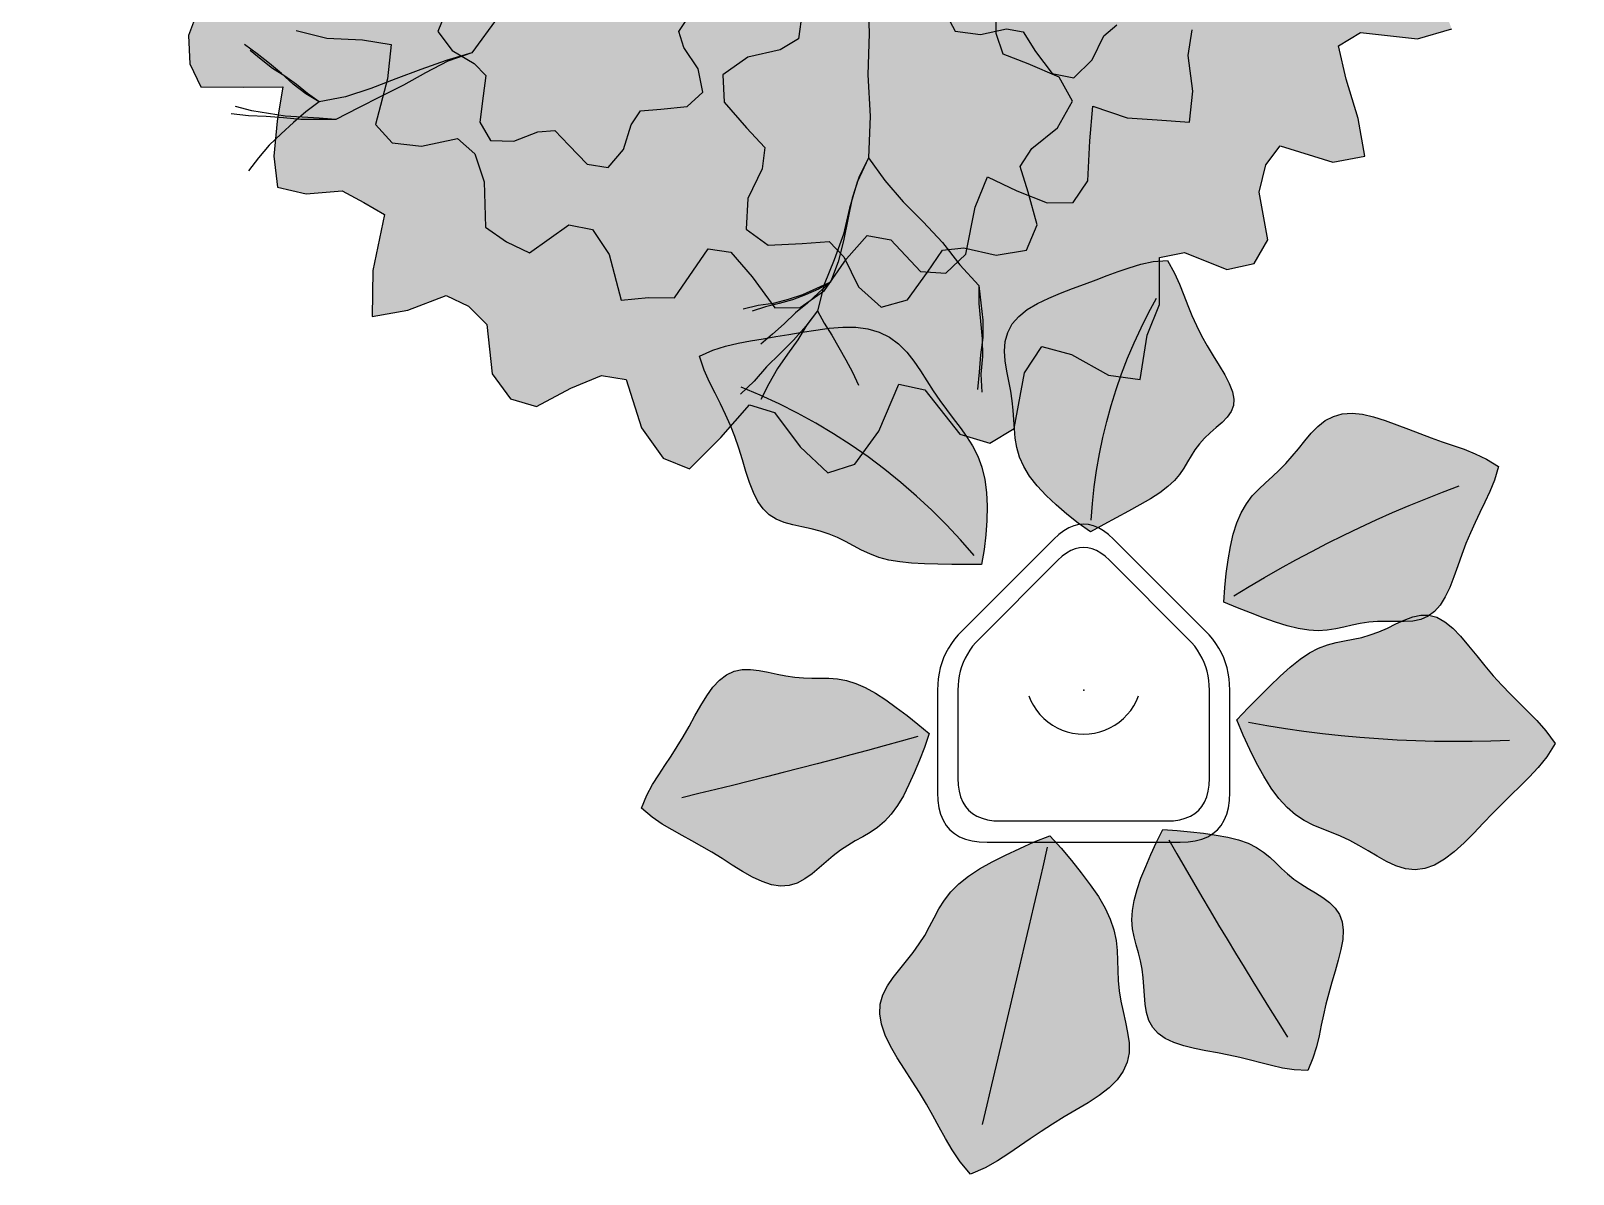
# Model space of a CAD drawing. Header units: millimetres. Extents: x 0 to 12300, y -456 to 6493.
# Drawn here: x 6506 to 7298, y 2107 to 2694 of the extents above; entities that cross this region are included whole.
import ezdxf

# ---------------------------------------------------------------- set-up
doc = ezdxf.new("R2010")
doc.units = ezdxf.units.MM
for name, color, linetype, true_color in [('EH-PLANT-FILL', 9, 'Continuous', 0xa6e6bd), ('EH-PLANT-LEAVES', 103, 'Continuous', 0x4dcc7a), ('EH-PLANT-POT', 118, 'Continuous', 0x003b2b), ('EH-PLANT-STEMS', 37, 'Continuous', 0x8c5e36), ('PT Top Right', 96, 'Continuous', 0x007f00)]:
    doc.layers.add(name, color=color, linetype=linetype, true_color=true_color)
doc.layers.add('Furniture Stretch', color=7, linetype='Continuous')

# ---------------------------------------------------------------- blocks, each defined once
blk = doc.blocks.new('EH_PLANT_BROADLEAF')
at = {"layer": 'EH-PLANT-FILL'}
for points in [[(3.559, 81.43), (-2.852, 85.895), (-8.628, 90.481), (-14.147, 95.199), (-19.286, 100.028), (-23.863, 104.935), (-27.715, 109.88), (-30.737, 114.822), (-32.915, 119.729), (-34.326, 124.584), (-35.134, 129.388), (-35.556, 134.16), (-35.826, 138.934), (-36.152, 143.752), (-36.675, 148.65), (-37.448, 153.65), (-38.413, 158.75), (-39.418, 163.918), (-40.236, 169.093), (-40.602, 174.192), (-40.256, 179.117), (-38.989, 183.773), (-36.674, 188.079), (-33.287, 191.987), (-28.912, 195.48), (-23.72, 198.584), (-17.945, 201.356), (-11.842, 203.875), (-5.647, 206.227), (0.463, 208.485), (6.388, 210.697), (12.124, 212.874), (17.75, 214.986), (23.41, 216.964), (29.297, 218.706), (35.644, 220.077), (43.057, 220.72), (46.606, 214.229), (49.179, 208.418), (51.384, 202.932), (53.453, 197.636), (55.578, 192.429), (57.907, 187.244), (60.518, 182.052), (63.406, 176.865), (66.474, 171.731), (69.543, 166.726), (72.38, 161.936), (74.729, 157.442), (76.357, 153.302), (77.093, 149.542), (76.854, 146.149), (75.663, 143.074), (73.649, 140.237), (71.021, 137.545), (68.039, 134.902), (64.968, 132.225), (62.036, 129.454), (59.397, 126.559), (57.105, 123.54), (55.111, 120.419), (53.272, 117.234), (51.382, 114.027), (49.206, 110.835), (46.527, 107.677), (43.183, 104.556), (39.095, 101.456), (34.28, 98.346), (28.84, 95.186), (22.94, 91.938), (16.761, 88.571), (10.427, 85.064)], [(-52.359, 64.514), (-60.185, 64.508), (-67.566, 64.673), (-74.767, 64.799), (-81.712, 64.964), (-88.285, 65.292), (-94.389, 65.901), (-99.973, 66.877), (-105.042, 68.253), (-109.664, 69.999), (-113.955, 72.027), (-118.06, 74.202), (-122.129, 76.373), (-126.288, 78.395), (-130.616, 80.161), (-135.136, 81.628), (-139.808, 82.825), (-144.538, 83.86), (-149.195, 84.899), (-153.635, 86.15), (-157.727, 87.825), (-161.375, 90.108), (-164.534, 93.129), (-167.215, 96.937), (-169.489, 101.497), (-171.464, 106.697), (-173.276, 112.364), (-175.062, 118.3), (-176.94, 124.312), (-178.994, 130.247), (-181.265, 136.014), (-183.751, 141.601), (-186.409, 147.073), (-189.175, 152.56), (-191.97, 158.24), (-194.706, 164.341), (-197.158, 171.457), (-190.294, 174.667), (-183.767, 176.736), (-177.356, 178.257), (-170.973, 179.46), (-164.542, 180.524), (-157.999, 181.578), (-151.305, 182.69), (-144.459, 183.847), (-137.502, 184.961), (-130.52, 185.878), (-123.635, 186.406), (-116.983, 186.349), (-110.703, 185.535), (-104.905, 183.852), (-99.66, 181.267), (-94.981, 177.83), (-90.826, 173.671), (-87.099, 168.976), (-83.671, 163.958), (-80.4, 158.826), (-77.155, 153.748), (-73.846, 148.831), (-70.433, 144.108), (-66.939, 139.534), (-63.446, 135.006), (-60.083, 130.38), (-56.998, 125.504), (-54.339, 120.246), (-52.225, 114.52), (-50.722, 108.297), (-49.839, 101.61), (-49.525, 94.547), (-49.684, 87.228), (-50.204, 79.777), (-51.006, 72.276)], [(71.916, 45.285), (72.367, 52.869), (73.169, 60.012), (74.132, 67.012), (75.31, 73.77), (76.784, 80.137), (78.627, 85.976), (80.877, 91.196), (83.533, 95.775), (86.548, 99.771), (89.842, 103.309), (93.308, 106.564), (96.839, 109.729), (100.339, 112.976), (103.747, 116.43), (107.044, 120.137), (110.256, 124.055), (113.452, 128.056), (116.73, 131.945), (120.201, 135.488), (123.971, 138.452), (128.121, 140.64), (132.696, 141.923), (137.696, 142.261), (143.076, 141.71), (148.76, 140.406), (154.644, 138.547), (160.623, 136.356), (166.6, 134.043), (172.506, 131.773), (178.303, 129.637), (183.991, 127.646), (189.603, 125.724), (195.196, 123.731), (200.844, 121.478), (206.632, 118.727), (212.783, 114.859), (210.755, 107.902), (208.381, 102.016), (205.885, 96.583), (203.352, 91.365), (200.856, 86.172), (198.454, 80.864), (196.18, 75.368), (194.033, 69.691), (191.977, 63.927), (189.942, 58.241), (187.832, 52.841), (185.541, 47.953), (182.967, 43.772), (180.033, 40.436), (176.695, 38.002), (172.952, 36.427), (168.851, 35.585), (164.473, 35.279), (159.922, 35.274), (155.312, 35.338), (150.739, 35.275), (146.274, 34.957), (141.943, 34.344), (137.727, 33.481), (133.563, 32.492), (129.359, 31.551), (125.006, 30.851), (120.399, 30.565), (115.456, 30.82), (110.131, 31.674), (104.423, 33.104), (98.372, 35.02), (92.049, 37.286), (85.536, 39.751), (78.888, 42.318)], [(78.645, -15.209), (84.418, -9.01), (89.999, -3.375), (95.468, 2.097), (100.808, 7.276), (105.995, 11.968), (111.012, 15.995), (115.855, 19.242), (120.538, 21.687), (125.087, 23.409), (129.537, 24.58), (133.927, 25.43), (138.292, 26.212), (142.658, 27.152), (147.038, 28.409), (151.431, 30.041), (155.825, 31.992), (160.203, 34.096), (164.542, 36.1), (168.825, 37.709), (173.041, 38.624), (177.192, 38.602), (181.286, 37.485), (185.344, 35.23), (189.391, 31.915), (193.452, 27.721), (197.55, 22.903), (201.703, 17.746), (205.919, 12.516), (210.201, 7.419), (214.547, 2.571), (218.953, -2.019), (223.415, -6.444), (227.934, -10.879), (232.517, -15.559), (237.179, -20.774), (241.961, -27.281), (237.632, -34.126), (233.181, -39.621), (228.649, -44.524), (224.052, -49.124), (219.397, -53.657), (214.685, -58.297), (209.914, -63.136), (205.079, -68.167), (200.178, -73.273), (195.215, -78.249), (190.198, -82.827), (185.147, -86.724), (180.083, -89.684), (175.032, -91.526), (170.021, -92.173), (165.069, -91.668), (160.187, -90.166), (155.375, -87.915), (150.624, -85.209), (145.915, -82.347), (141.229, -79.58), (136.546, -77.074), (131.856, -74.886), (127.158, -72.957), (122.466, -71.129), (117.805, -69.176), (113.212, -66.845), (108.725, -63.904), (104.379, -60.184), (100.203, -55.604), (96.209, -50.188), (92.393, -44.05), (88.741, -37.367), (85.227, -30.334), (81.835, -23.081)], [(-79.275, -22.154), (-81.698, -29.266), (-84.277, -35.862), (-86.916, -42.282), (-89.644, -48.418), (-92.505, -54.106), (-95.539, -59.198), (-98.769, -63.599), (-102.197, -67.29), (-105.803, -70.343), (-109.546, -72.9), (-113.372, -75.158), (-117.223, -77.331), (-121.049, -79.61), (-124.813, -82.129), (-128.505, -84.936), (-132.137, -87.983), (-135.748, -91.132), (-139.391, -94.17), (-143.132, -96.847), (-147.033, -98.915), (-151.145, -100.168), (-155.5, -100.473), (-160.103, -99.797), (-164.936, -98.202), (-169.956, -95.841), (-175.107, -92.929), (-180.329, -89.704), (-185.564, -86.389), (-190.769, -83.158), (-195.92, -80.108), (-201.017, -77.245), (-206.078, -74.491), (-211.142, -71.698), (-216.255, -68.668), (-221.476, -65.156), (-226.958, -60.521), (-224.199, -53.898), (-221.181, -48.388), (-218.057, -43.354), (-214.886, -38.547), (-211.715, -33.771), (-208.581, -28.878), (-205.503, -23.79), (-202.481, -18.513), (-199.492, -13.144), (-196.49, -7.856), (-193.421, -2.873), (-190.223, 1.566), (-186.838, 5.248), (-183.227, 8.019), (-179.37, 9.817), (-175.272, 10.675), (-170.965, 10.727), (-166.5, 10.177), (-161.939, 9.275), (-157.347, 8.27), (-152.78, 7.375), (-148.274, 6.728), (-143.843, 6.377), (-139.475, 6.275), (-135.135, 6.286), (-130.772, 6.22), (-126.328, 5.864), (-121.75, 5.02), (-116.996, 3.545), (-112.045, 1.37), (-106.901, -1.489), (-101.587, -4.936), (-96.141, -8.823), (-90.609, -12.985), (-85.019, -17.316)], [(-17.31, -74.63), (-11.505, -81.067), (-6.299, -87.368), (-1.296, -93.624), (3.377, -99.804), (7.534, -105.867), (11, -111.77), (13.668, -117.489), (15.518, -123.018), (16.63, -128.375), (17.173, -133.601), (17.374, -138.747), (17.479, -143.871), (17.71, -149.025), (18.221, -154.245), (19.067, -159.544), (20.194, -164.909), (21.44, -170.304), (22.561, -175.669), (23.269, -180.939), (23.278, -186.044), (22.351, -190.93), (20.337, -195.559), (17.196, -199.923), (13.004, -204.037), (7.936, -207.945), (2.24, -211.702), (-3.809, -215.375), (-9.955, -219.023), (-15.997, -222.694), (-21.826, -226.414), (-27.433, -230.185), (-32.907, -233.985), (-38.421, -237.776), (-44.199, -241.502), (-50.525, -245.096), (-58.131, -248.384), (-63.444, -242.025), (-67.477, -235.972), (-70.964, -230.051), (-74.188, -224.193), (-77.375, -218.346), (-80.695, -212.468), (-84.239, -206.539), (-87.998, -200.561), (-91.862, -194.559), (-95.631, -188.581), (-99.048, -182.689), (-101.838, -176.945), (-103.754, -171.409), (-104.621, -166.121), (-104.361, -161.098), (-103.017, -156.332), (-100.738, -151.785), (-97.761, -147.401), (-94.373, -143.114), (-90.861, -138.854), (-87.47, -134.566), (-84.361, -130.211), (-81.589, -125.776), (-79.099, -121.275), (-76.735, -116.744), (-74.278, -112.234), (-71.48, -107.804), (-68.113, -103.505), (-64.011, -99.377), (-59.093, -95.439), (-53.377, -91.685), (-46.973, -88.09), (-40.053, -84.612), (-32.805, -81.209), (-25.356, -77.851)], [(40.68, -71.469), (47.978, -71.916), (54.814, -72.609), (61.493, -73.376), (67.919, -74.274), (73.948, -75.387), (79.45, -76.792), (84.341, -78.54), (88.61, -80.641), (92.317, -83.064), (95.594, -85.733), (98.613, -88.55), (101.562, -91.404), (104.611, -94.196), (107.876, -96.857), (111.399, -99.36), (115.137, -101.729), (118.968, -104.036), (122.706, -106.394), (126.134, -108.932), (129.036, -111.783), (131.234, -115.057), (132.616, -118.827), (133.152, -123.113), (132.903, -127.885), (132.001, -133.064), (130.636, -138.538), (129.015, -144.182), (127.331, -149.877), (125.736, -155.531), (124.311, -161.091), (123.063, -166.554), (121.923, -171.96), (120.765, -177.39), (119.417, -182.95), (117.67, -188.774), (114.977, -195.209), (108.005, -194.862), (101.988, -193.898), (96.38, -192.664), (90.969, -191.296), (85.585, -189.898), (80.101, -188.552), (74.45, -187.298), (68.636, -186.131), (62.742, -185.001), (56.92, -183.815), (51.362, -182.453), (46.277, -180.791), (41.852, -178.717), (38.221, -176.151), (35.445, -173.064), (33.493, -169.477), (32.254, -165.46), (31.55, -161.126), (31.165, -156.606), (30.881, -152.03), (30.513, -147.512), (29.938, -143.121), (29.113, -138.884), (28.082, -134.773), (26.96, -130.718), (25.916, -126.621), (25.138, -122.372), (24.8, -117.87), (25.032, -113.043), (25.895, -107.857), (27.377, -102.323), (29.396, -96.491), (31.82, -90.44), (34.506, -84.253), (37.358, -77.987)]]:
    blk.add_hatch(color=256, dxfattribs=at).paths.add_polyline_path(points, flags=0)
at = {"layer": 'EH-PLANT-LEAVES', "color": 103, "true_color": 0x4dcc7a}
for points in [[(3.559, 81.43), (-2.852, 85.895), (-8.628, 90.481), (-14.147, 95.199), (-19.286, 100.028), (-23.863, 104.935), (-27.715, 109.88), (-30.737, 114.822), (-32.915, 119.729), (-34.326, 124.584), (-35.134, 129.388), (-35.556, 134.16), (-35.826, 138.934), (-36.152, 143.752), (-36.675, 148.65), (-37.448, 153.65), (-38.413, 158.75), (-39.418, 163.918), (-40.236, 169.093), (-40.602, 174.192), (-40.256, 179.117), (-38.989, 183.773), (-36.674, 188.079), (-33.287, 191.987), (-28.912, 195.48), (-23.72, 198.584), (-17.945, 201.356), (-11.842, 203.875), (-5.647, 206.227), (0.463, 208.485), (6.388, 210.697), (12.124, 212.874), (17.75, 214.986), (23.41, 216.964), (29.297, 218.706), (35.644, 220.077), (43.057, 220.72), (46.606, 214.229), (49.179, 208.418), (51.384, 202.932), (53.453, 197.636), (55.578, 192.429), (57.907, 187.244), (60.518, 182.052), (63.406, 176.865), (66.474, 171.731), (69.543, 166.726), (72.38, 161.936), (74.729, 157.442), (76.357, 153.302), (77.093, 149.542), (76.854, 146.149), (75.663, 143.074), (73.649, 140.237), (71.021, 137.545), (68.039, 134.902), (64.968, 132.225), (62.036, 129.454), (59.397, 126.559), (57.105, 123.54), (55.111, 120.419), (53.272, 117.234), (51.382, 114.027), (49.206, 110.835), (46.527, 107.677), (43.183, 104.556), (39.095, 101.456), (34.28, 98.346), (28.84, 95.186), (22.94, 91.938), (16.761, 88.571), (10.427, 85.064)], [(-52.359, 64.514), (-60.185, 64.508), (-67.566, 64.673), (-74.767, 64.799), (-81.712, 64.964), (-88.285, 65.292), (-94.389, 65.901), (-99.973, 66.877), (-105.042, 68.253), (-109.664, 69.999), (-113.955, 72.027), (-118.06, 74.202), (-122.129, 76.373), (-126.288, 78.395), (-130.616, 80.161), (-135.136, 81.628), (-139.808, 82.825), (-144.538, 83.86), (-149.195, 84.899), (-153.635, 86.15), (-157.727, 87.825), (-161.375, 90.108), (-164.534, 93.129), (-167.215, 96.937), (-169.489, 101.497), (-171.464, 106.697), (-173.276, 112.364), (-175.062, 118.3), (-176.94, 124.312), (-178.994, 130.247), (-181.265, 136.014), (-183.751, 141.601), (-186.409, 147.073), (-189.175, 152.56), (-191.97, 158.24), (-194.706, 164.341), (-197.158, 171.457), (-190.294, 174.667), (-183.767, 176.736), (-177.356, 178.257), (-170.973, 179.46), (-164.542, 180.524), (-157.999, 181.578), (-151.305, 182.69), (-144.459, 183.847), (-137.502, 184.961), (-130.52, 185.878), (-123.635, 186.406), (-116.983, 186.349), (-110.703, 185.535), (-104.905, 183.852), (-99.66, 181.267), (-94.981, 177.83), (-90.826, 173.671), (-87.099, 168.976), (-83.671, 163.958), (-80.4, 158.826), (-77.155, 153.748), (-73.846, 148.831), (-70.433, 144.108), (-66.939, 139.534), (-63.446, 135.006), (-60.083, 130.38), (-56.998, 125.504), (-54.339, 120.246), (-52.225, 114.52), (-50.722, 108.297), (-49.839, 101.61), (-49.525, 94.547), (-49.684, 87.228), (-50.204, 79.777), (-51.006, 72.276)], [(71.916, 45.285), (72.367, 52.869), (73.169, 60.012), (74.132, 67.012), (75.31, 73.77), (76.784, 80.137), (78.627, 85.976), (80.877, 91.196), (83.533, 95.775), (86.548, 99.771), (89.842, 103.309), (93.308, 106.564), (96.839, 109.729), (100.339, 112.976), (103.747, 116.43), (107.044, 120.137), (110.256, 124.055), (113.452, 128.056), (116.73, 131.945), (120.201, 135.488), (123.971, 138.452), (128.121, 140.64), (132.696, 141.923), (137.696, 142.261), (143.076, 141.71), (148.76, 140.406), (154.644, 138.547), (160.623, 136.356), (166.6, 134.043), (172.506, 131.773), (178.303, 129.637), (183.991, 127.646), (189.603, 125.724), (195.196, 123.731), (200.844, 121.478), (206.632, 118.727), (212.783, 114.859), (210.755, 107.902), (208.381, 102.016), (205.885, 96.583), (203.352, 91.365), (200.856, 86.172), (198.454, 80.864), (196.18, 75.368), (194.033, 69.691), (191.977, 63.927), (189.942, 58.241), (187.832, 52.841), (185.541, 47.953), (182.967, 43.772), (180.033, 40.436), (176.695, 38.002), (172.952, 36.427), (168.851, 35.585), (164.473, 35.279), (159.922, 35.274), (155.312, 35.338), (150.739, 35.275), (146.274, 34.957), (141.943, 34.344), (137.727, 33.481), (133.563, 32.492), (129.359, 31.551), (125.006, 30.851), (120.399, 30.565), (115.456, 30.82), (110.131, 31.674), (104.423, 33.104), (98.372, 35.02), (92.049, 37.286), (85.536, 39.751), (78.888, 42.318)], [(78.645, -15.209), (84.418, -9.01), (89.999, -3.375), (95.468, 2.097), (100.808, 7.276), (105.995, 11.968), (111.012, 15.995), (115.855, 19.242), (120.538, 21.687), (125.087, 23.409), (129.537, 24.58), (133.927, 25.43), (138.292, 26.212), (142.658, 27.152), (147.038, 28.409), (151.431, 30.041), (155.825, 31.992), (160.203, 34.096), (164.542, 36.1), (168.825, 37.709), (173.041, 38.624), (177.192, 38.602), (181.286, 37.485), (185.344, 35.23), (189.391, 31.915), (193.452, 27.721), (197.55, 22.903), (201.703, 17.746), (205.919, 12.516), (210.201, 7.419), (214.547, 2.571), (218.953, -2.019), (223.415, -6.444), (227.934, -10.879), (232.517, -15.559), (237.179, -20.774), (241.961, -27.281), (237.632, -34.126), (233.181, -39.621), (228.649, -44.524), (224.052, -49.124), (219.397, -53.657), (214.685, -58.297), (209.914, -63.136), (205.079, -68.167), (200.178, -73.273), (195.215, -78.249), (190.198, -82.827), (185.147, -86.724), (180.083, -89.684), (175.032, -91.526), (170.021, -92.173), (165.069, -91.668), (160.187, -90.166), (155.375, -87.915), (150.624, -85.209), (145.915, -82.347), (141.229, -79.58), (136.546, -77.074), (131.856, -74.886), (127.158, -72.957), (122.466, -71.129), (117.805, -69.176), (113.212, -66.845), (108.725, -63.904), (104.379, -60.184), (100.203, -55.604), (96.209, -50.188), (92.393, -44.05), (88.741, -37.367), (85.227, -30.334), (81.835, -23.081)], [(-79.275, -22.154), (-81.698, -29.266), (-84.277, -35.862), (-86.916, -42.282), (-89.644, -48.418), (-92.505, -54.106), (-95.539, -59.198), (-98.769, -63.599), (-102.197, -67.29), (-105.803, -70.343), (-109.546, -72.9), (-113.372, -75.158), (-117.223, -77.331), (-121.049, -79.61), (-124.813, -82.129), (-128.505, -84.936), (-132.137, -87.983), (-135.748, -91.132), (-139.391, -94.17), (-143.132, -96.847), (-147.033, -98.915), (-151.145, -100.168), (-155.5, -100.473), (-160.103, -99.797), (-164.936, -98.202), (-169.956, -95.841), (-175.107, -92.929), (-180.329, -89.704), (-185.564, -86.389), (-190.769, -83.158), (-195.92, -80.108), (-201.017, -77.245), (-206.078, -74.491), (-211.142, -71.698), (-216.255, -68.668), (-221.476, -65.156), (-226.958, -60.521), (-224.199, -53.898), (-221.181, -48.388), (-218.057, -43.354), (-214.886, -38.547), (-211.715, -33.771), (-208.581, -28.878), (-205.503, -23.79), (-202.481, -18.513), (-199.492, -13.144), (-196.49, -7.856), (-193.421, -2.873), (-190.223, 1.566), (-186.838, 5.248), (-183.227, 8.019), (-179.37, 9.817), (-175.272, 10.675), (-170.965, 10.727), (-166.5, 10.177), (-161.939, 9.275), (-157.347, 8.27), (-152.78, 7.375), (-148.274, 6.728), (-143.843, 6.377), (-139.475, 6.275), (-135.135, 6.286), (-130.772, 6.22), (-126.328, 5.864), (-121.75, 5.02), (-116.996, 3.545), (-112.045, 1.37), (-106.901, -1.489), (-101.587, -4.936), (-96.141, -8.823), (-90.609, -12.985), (-85.019, -17.316)], [(-17.31, -74.63), (-11.505, -81.067), (-6.299, -87.368), (-1.296, -93.624), (3.377, -99.804), (7.534, -105.867), (11, -111.77), (13.668, -117.489), (15.518, -123.018), (16.63, -128.375), (17.173, -133.601), (17.374, -138.747), (17.479, -143.871), (17.71, -149.025), (18.221, -154.245), (19.067, -159.544), (20.194, -164.909), (21.44, -170.304), (22.561, -175.669), (23.269, -180.939), (23.278, -186.044), (22.351, -190.93), (20.337, -195.559), (17.196, -199.923), (13.004, -204.037), (7.936, -207.945), (2.24, -211.702), (-3.809, -215.375), (-9.955, -219.023), (-15.997, -222.694), (-21.826, -226.414), (-27.433, -230.185), (-32.907, -233.985), (-38.421, -237.776), (-44.199, -241.502), (-50.525, -245.096), (-58.131, -248.384), (-63.444, -242.025), (-67.477, -235.972), (-70.964, -230.051), (-74.188, -224.193), (-77.375, -218.346), (-80.695, -212.468), (-84.239, -206.539), (-87.998, -200.561), (-91.862, -194.559), (-95.631, -188.581), (-99.048, -182.689), (-101.838, -176.945), (-103.754, -171.409), (-104.621, -166.121), (-104.361, -161.098), (-103.017, -156.332), (-100.738, -151.785), (-97.761, -147.401), (-94.373, -143.114), (-90.861, -138.854), (-87.47, -134.566), (-84.361, -130.211), (-81.589, -125.776), (-79.099, -121.275), (-76.735, -116.744), (-74.278, -112.234), (-71.48, -107.804), (-68.113, -103.505), (-64.011, -99.377), (-59.093, -95.439), (-53.377, -91.685), (-46.973, -88.09), (-40.053, -84.612), (-32.805, -81.209), (-25.356, -77.851)], [(40.68, -71.469), (47.978, -71.916), (54.814, -72.609), (61.493, -73.376), (67.919, -74.274), (73.948, -75.387), (79.45, -76.792), (84.341, -78.54), (88.61, -80.641), (92.317, -83.064), (95.594, -85.733), (98.613, -88.55), (101.562, -91.404), (104.611, -94.196), (107.876, -96.857), (111.399, -99.36), (115.137, -101.729), (118.968, -104.036), (122.706, -106.394), (126.134, -108.932), (129.036, -111.783), (131.234, -115.057), (132.616, -118.827), (133.152, -123.113), (132.903, -127.885), (132.001, -133.064), (130.636, -138.538), (129.015, -144.182), (127.331, -149.877), (125.736, -155.531), (124.311, -161.091), (123.063, -166.554), (121.923, -171.96), (120.765, -177.39), (119.417, -182.95), (117.67, -188.774), (114.977, -195.209), (108.005, -194.862), (101.988, -193.898), (96.38, -192.664), (90.969, -191.296), (85.585, -189.898), (80.101, -188.552), (74.45, -187.298), (68.636, -186.131), (62.742, -185.001), (56.92, -183.815), (51.362, -182.453), (46.277, -180.791), (41.852, -178.717), (38.221, -176.151), (35.445, -173.064), (33.493, -169.477), (32.254, -165.46), (31.55, -161.126), (31.165, -156.606), (30.881, -152.03), (30.513, -147.512), (29.938, -143.121), (29.113, -138.884), (28.082, -134.773), (26.96, -130.718), (25.916, -126.621), (25.138, -122.372), (24.8, -117.87), (25.032, -113.043), (25.895, -107.857), (27.377, -102.323), (29.396, -96.491), (31.82, -90.44), (34.506, -84.253), (37.358, -77.987)]]:
    blk.add_lwpolyline(points, close=True, dxfattribs=at)
at = {"layer": 'EH-PLANT-POT', "color": 118, "true_color": 0x003b2b}
for points in [[(-75, -52.5), (-74.823, -56.573), (-74.292, -60.292), (-73.406, -63.656), (-72.167, -66.667), (-70.573, -69.323), (-68.625, -71.625), (-66.323, -73.573), (-63.667, -75.167), (-60.656, -76.406), (-57.292, -77.292), (-53.573, -77.823), (-49.5, -78), (49.5, -78), (53.573, -77.823), (57.292, -77.292), (60.656, -76.406), (63.667, -75.167), (66.323, -73.573), (68.625, -71.625), (70.573, -69.323), (72.167, -66.667), (73.406, -63.656), (74.292, -60.292), (74.823, -56.573), (75, -52.5), (75, 0.15), (74.912, 3.089), (74.649, 5.955), (74.211, 8.748), (73.598, 11.469), (72.809, 14.117), (71.845, 16.693), (70.705, 19.196), (69.39, 21.626), (67.9, 23.984), (66.235, 26.269), (64.394, 28.482), (62.378, 30.622), (15.327, 77.673), (12.772, 80.015), (10.218, 81.931), (7.663, 83.421), (5.109, 84.485), (2.554, 85.124), (0, 85.337), (-2.554, 85.124), (-5.109, 84.485), (-7.663, 83.421), (-10.218, 81.931), (-12.772, 80.015), (-15.327, 77.673), (-62.378, 30.622), (-64.394, 28.482), (-66.235, 26.269), (-67.9, 23.984), (-69.39, 21.626), (-70.705, 19.196), (-71.845, 16.693), (-72.809, 14.117), (-73.598, 11.469), (-74.211, 8.748), (-74.649, 5.955), (-74.912, 3.089), (-75, 0.15)], [(-64.5, -45.15), (-64.348, -48.653), (-63.891, -51.851), (-63.129, -54.744), (-62.063, -57.333), (-60.693, -59.618), (-59.017, -61.597), (-57.038, -63.273), (-54.753, -64.643), (-52.164, -65.709), (-49.271, -66.471), (-46.073, -66.928), (-42.57, -67.08), (42.57, -67.08), (46.073, -66.928), (49.271, -66.471), (52.164, -65.709), (54.753, -64.643), (57.038, -63.273), (59.018, -61.597), (60.693, -59.618), (62.063, -57.333), (63.129, -54.744), (63.891, -51.851), (64.348, -48.653), (64.5, -45.15), (64.5, 0.129), (64.425, 2.656), (64.198, 5.121), (63.822, 7.523), (63.294, 9.863), (62.615, 12.141), (61.786, 14.356), (60.806, 16.509), (59.676, 18.599), (58.394, 20.626), (56.962, 22.592), (55.379, 24.494), (53.645, 26.335), (13.181, 66.799), (10.984, 68.813), (8.787, 70.461), (6.59, 71.742), (4.394, 72.657), (2.197, 73.207), (0, 73.39), (-2.197, 73.207), (-4.394, 72.657), (-6.59, 71.742), (-8.787, 70.461), (-10.984, 68.813), (-13.181, 66.799), (-53.645, 26.335), (-55.379, 24.494), (-56.962, 22.592), (-58.394, 20.626), (-59.676, 18.599), (-60.806, 16.509), (-61.786, 14.356), (-62.615, 12.141), (-63.294, 9.863), (-63.822, 7.523), (-64.198, 5.121), (-64.425, 2.656), (-64.5, 0.129)]]:
    blk.add_lwpolyline(points, close=True, dxfattribs=at)
blk.add_lwpolyline([(-28.198, -2.742), (-27.114, -5.339), (-25.791, -7.824), (-24.242, -10.173), (-22.479, -12.367), (-20.518, -14.386), (-18.377, -16.212), (-16.074, -17.83), (-13.63, -19.225), (-11.066, -20.385), (-8.404, -21.299), (-5.668, -21.96), (-2.883, -22.361), (-0.072, -22.5), (2.74, -22.375), (5.527, -21.986), (8.266, -21.339), (10.932, -20.437), (13.502, -19.29), (15.953, -17.907), (18.264, -16.3), (20.414, -14.484), (22.384, -12.474), (24.157, -10.289), (25.718, -7.947), (27.052, -5.469), (28.148, -2.877)], dxfattribs=at)
at = {"layer": 'EH-PLANT-STEMS', "color": 37, "true_color": 0x8c5e36}
for points in [[(3.821, 87.424), (4.471, 95.952), (5.396, 104.455), (6.595, 112.923), (8.068, 121.348), (9.812, 129.721), (11.825, 138.034), (14.107, 146.277), (16.654, 154.442), (19.463, 162.52), (22.532, 170.503), (25.858, 178.383), (29.436, 186.151), (33.264, 193.8), (37.337, 201.32)], [(-56.14, 69.173), (-63.138, 77.201), (-70.414, 84.979), (-77.959, 92.496), (-85.763, 99.744), (-93.818, 106.713), (-102.112, 113.394), (-110.635, 119.78), (-119.378, 125.862), (-128.33, 131.633), (-137.478, 137.087), (-146.813, 142.215), (-156.322, 147.012), (-165.993, 151.472), (-175.816, 155.589)], [(76.993, 48.482), (84.863, 53.281), (92.801, 57.967), (100.805, 62.539), (108.874, 66.995), (117.006, 71.335), (125.199, 75.558), (133.453, 79.663), (141.764, 83.649), (150.132, 87.516), (158.554, 91.262), (167.029, 94.887), (175.555, 98.389), (184.131, 101.77), (192.754, 105.026)], [(84.536, -16.348), (94.002, -18.019), (103.494, -19.535), (113.01, -20.897), (122.547, -22.104), (132.102, -23.154), (141.672, -24.049), (151.257, -24.788), (160.851, -25.371), (170.454, -25.797), (180.063, -26.067), (189.675, -26.18), (199.288, -26.137), (208.898, -25.937), (218.504, -25.58)], [(-85.053, -23.769), (-93.667, -26.153), (-102.287, -28.514), (-110.913, -30.854), (-119.545, -33.172), (-128.183, -35.467), (-136.826, -37.741), (-145.476, -39.993), (-154.131, -42.222), (-162.792, -44.43), (-171.458, -46.615), (-180.13, -48.778), (-188.807, -50.92), (-197.49, -53.039), (-206.178, -55.136)], [(43.648, -76.684), (47.854, -84.018), (52.084, -91.338), (56.337, -98.645), (60.614, -105.938), (64.914, -113.217), (69.238, -120.481), (73.586, -127.732), (77.957, -134.969), (82.351, -142.192), (86.769, -149.4), (91.21, -156.595), (95.674, -163.774), (100.161, -170.939), (104.672, -178.09)], [(-18.665, -80.475), (-21.031, -90.658), (-23.401, -100.84), (-25.775, -111.021), (-28.154, -121.201), (-30.536, -131.38), (-32.922, -141.558), (-35.312, -151.735), (-37.706, -161.911), (-40.104, -172.087), (-42.507, -182.261), (-44.913, -192.435), (-47.323, -202.607), (-49.738, -212.779), (-52.156, -222.949)]]:
    blk.add_lwpolyline(points, dxfattribs=at)
blk = doc.blocks.new('EH_PLANT_BUSH')
at = {"layer": 'EH-PLANT-FILL'}
for points in [[(370.939, 0), (357.198, 12.474), (355.994, 24.894), (376.85, 39.609), (396.674, 55.749), (380.766, 67.139), (365.943, 77.784), (357.38, 89.105), (356.213, 102.142), (368.891, 119.86), (375.721, 136.751), (368.229, 148.774), (347.556, 154.742), (327.808, 159.883), (334.781, 178.006), (346.344, 199.962), (341.12, 213.155), (333.237, 224.771), (312.321, 226.915), (293.937, 229.649), (285.77, 239.79), (286.985, 258.403), (295.095, 284.97), (278.401, 288.293), (249.825, 277.458), (235.828, 281.049), (229.798, 294.128), (225.43, 310.278), (222.503, 329.875), (207.612, 332.249), (179.773, 311.376), (163.916, 308.282), (159.248, 326.508), (149.835, 336.535), (141.273, 349.663), (126.781, 348.327), (107.7, 331.465), (92.855, 323.825), (82.379, 330.404), (74.925, 352.495), (66.031, 374.481), (50.094, 356.434), (36.669, 348.878), (23.758, 339.753), (11.68, 334.457), (0, 361.036), (-12.82, 367.105), (-26.014, 372.024), (-36.061, 343.101), (-46.399, 330.148), (-60.076, 340.708), (-76.525, 360.02), (-90.19, 361.73), (-102.619, 357.876), (-111.276, 342.472), (-116.707, 320.649), (-133.082, 329.389), (-151.463, 340.191), (-170.086, 348.727), (-179.808, 338.17), (-183.837, 318.414), (-188.491, 301.648), (-199.429, 295.666), (-224.198, 308.582), (-242.738, 310.691), (-249.641, 297.511), (-249.033, 276.579), (-251.09, 260.011), (-270.426, 261.148), (-296.181, 266.683), (-306.982, 257.588), (-311.272, 243.192), (-308.66, 224.255), (-310.165, 209.209), (-316.129, 197.539), (-338.511, 195.44), (-363.698, 193.382), (-355.439, 173.359), (-354.609, 157.882), (-346.674, 140.065), (-347.908, 126.628), (-368.055, 119.588), (-394.744, 113.191), (-383.384, 95.588), (-365.464, 77.682), (-354.788, 62.559), (-357.038, 50.178), (-386.991, 40.674), (-389.079, 27.207), (-385.446, 13.46), (-361.216, 0), (-349.713, -12.212), (-355.291, -24.844), (-372.572, -39.159), (-379.199, -53.293), (-364.084, -64.198), (-351.766, -74.77), (-335.726, -83.706), (-332.303, -95.286), (-345.005, -112.099), (-344.818, -125.503), (-342.406, -138.341), (-323.749, -144.142), (-299.425, -146.039), (-307.162, -163.321), (-313.806, -181.176), (-313.094, -195.643), (-307.527, -207.43), (-285.733, -207.597), (-265.51, -207.439), (-268.325, -225.151), (-270.053, -243.157), (-268.235, -259.031), (-253.386, -262.389), (-234.955, -260.944), (-223.918, -266.855), (-213.32, -273.037), (-219.326, -301.876), (-219.538, -325.478), (-201.284, -322.121), (-181.66, -314.645), (-170.176, -320.054), (-160.7, -329.483), (-157.995, -354.862), (-148.556, -367.689), (-135.266, -371.641), (-117.666, -362.138), (-102.002, -355.722), (-89.207, -357.791), (-81.328, -382.618), (-70.192, -398.078), (-56.712, -403.528), (-40.733, -387.546), (-25.92, -370.671), (-13.084, -374.677), (0, -392.326), (14.168, -405.727), (28.061, -401.286), (40.392, -384.3), (50.604, -360.066), (64.017, -363.059), (82.018, -385.866), (97.332, -390.379), (109.774, -382.827), (115.146, -354.383), (124.056, -340.842), (139.332, -344.858), (158.301, -355.55), (174.467, -357.711), (178.124, -335.003), (184.362, -319.324), (184.444, -295.173), (197.275, -292.472), (218.912, -301.307), (232.932, -298.14), (240.07, -286.104), (235.515, -261.566), (239.048, -247.541), (246.301, -237.85), (273.386, -246.157), (289.705, -243.092), (286.335, -223.709), (280.152, -203.542), (276.332, -186.388), (287.499, -179.649), (316.753, -182.877), (334.342, -177.773), (327.532, -159.748), (317.021, -141.147), (313.931, -126.836), (328.882, -119.703), (349.178, -113.455), (362.024, -103.809), (360.077, -89.777), (350.724, -74.549), (340.108, -59.97), (349.585, -49.131), (365.891, -38.457), (392.499, -27.446), (387.793, -13.542), (359.574, 0)], [(298.472, 0), (305.719, 12.32), (325.356, 26.265), (333.147, 40.451), (315.593, 51.289), (295.103, 60.246), (282.05, 69.519), (297.434, 86.153), (305.806, 102.093), (301.635, 114.395), (287.988, 122.7), (267.996, 127.166), (254.783, 133.72), (259.292, 149.703), (267.658, 169.257), (268.049, 185.021), (244.332, 183.604), (221.411, 180.776), (206.999, 183.385), (208.252, 200.029), (214.08, 222.88), (202.473, 228.544), (186.692, 228.657), (166.435, 221.485), (153.993, 223.097), (152.783, 241.608), (149.917, 259.663), (141.576, 269.751), (126.147, 265.85), (107.551, 252.432), (92.25, 243.242), (88.253, 264.351), (81.907, 282.777), (71.628, 290.608), (57.293, 280.641), (43.495, 267.638), (32.723, 269.501), (22.549, 279.323), (11.903, 295.382), (0, 309.731), (-12.119, 300.739), (-22.616, 280.149), (-33.195, 273.384), (-47.259, 290.799), (-61.055, 299.066), (-75.873, 307.829), (-84.373, 291.288), (-94.296, 282.451), (-100.597, 265.252), (-119.361, 280.152), (-135.578, 285.725), (-152.972, 291.464), (-159.728, 276.656), (-158.824, 251.161), (-166.48, 241.187), (-187.476, 249.486), (-203.1, 248.752), (-219.808, 248.112), (-218.274, 227.247), (-220.096, 211.405), (-224.399, 198.8), (-232.564, 189.883), (-259.271, 194.83), (-264.927, 182.866), (-261.261, 165.211), (-254.717, 147.061), (-255.266, 133.974), (-264.482, 125.498), (-290.711, 123.861), (-291.607, 110.592), (-291.137, 97.196), (-273.044, 79.088), (-264.002, 65.071), (-285.798, 58.346), (-300.114, 48.773), (-307.836, 37.378), (-295.993, 23.895), (-277.805, 11.195), (-269.185, 0), (-273.107, -11.006), (-296.684, -23.951), (-300.434, -36.479), (-290.111, -47.148), (-260.608, -53.204), (-256.781, -63.291), (-272.017, -78.791), (-277.804, -92.745), (-279.959, -106.175), (-266.745, -113.65), (-248.724, -118.021), (-245.147, -128.663), (-246.92, -142.559), (-251.321, -158.926), (-258.664, -178.543), (-242.787, -182.443), (-224.566, -183.352), (-209.784, -185.852), (-211.723, -203.363), (-217.822, -226.777), (-209.296, -236.247), (-194.276, -237.945), (-175.822, -233.976), (-166.998, -241.938), (-162.077, -256.304), (-161.424, -279.594), (-150.657, -287.053), (-138.907, -292.74), (-118.598, -278.359), (-106.477, -280.757), (-98.022, -293.612), (-91.827, -317.024), (-77.807, -315.676), (-64.49, -315.895), (-47.224, -290.583), (-35.498, -292.351), (-24.621, -304.983), (-12.936, -321.01), (0, -320.787), (12.577, -312.092), (23.885, -295.868), (34.457, -283.778), (46.491, -286.072), (61.702, -302.238), (74.713, -303.123), (85.001, -293.456), (89.897, -269.276), (96.233, -253.745), (111.156, -260.894), (126.735, -267.088), (140.047, -266.837), (147.637, -255.715), (148.718, -235.179), (150.125, -217.493), (167.903, -223.438), (183.283, -224.482), (199.848, -225.582), (201.433, -209.714), (199.204, -191.338), (201.19, -178.239), (211.686, -172.836), (236.769, -177.921), (255.035, -176.038), (246.731, -156.023), (238.564, -137.735), (238.511, -125.18), (256.977, -121.937), (286.201, -121.939), (295.921, -112.228), (288.827, -96.425), (280.492, -81.245), (276.334, -68.11), (296.416, -60.514), (309.275, -50.262), (321.868, -39.082), (316.727, -25.569), (300.373, -12.105), (291.297, 0)], [(198.003, -127.705), (207.158, -116.798), (206.85, -105.479), (195.753, -98.35), (182.457, -95.21), (175.451, -89.982), (174.204, -78.287), (171.385, -64.33), (162.343, -57.513), (149.85, -61.744), (139.106, -70.181), (130.65, -72.4), (120.73, -66.082), (108.059, -59.584), (97.092, -62.403), (92.611, -74.808), (92.508, -88.469), (88.971, -96.463), (77.847, -100.28), (64.866, -106.135), (60.232, -116.467), (67.137, -127.705), (77.753, -136.303), (81.798, -144.053), (77.847, -155.13), (74.331, -168.929), (79.519, -178.994), (92.611, -180.602), (105.952, -177.663), (114.533, -179.332), (120.73, -189.329), (129.326, -200.681), (140.43, -202.899), (149.85, -193.667), (155.87, -181.404), (162.525, -175.736), (174.204, -177.123), (188.44, -177.48), (197.097, -170.182), (195.753, -157.061), (189.918, -144.709), (189.636, -135.971)], [(-62.278, -179.15), (-56.456, -170.424), (-49.129, -159.033), (-49.947, -148.136), (-60.639, -142.532), (-73.811, -141.537), (-81.883, -138.44), (-85.075, -128.448), (-89.413, -115.617), (-98.443, -109.462), (-109.491, -114.327), (-118.481, -124.005), (-125.935, -128.385), (-135.738, -124.651), (-148.474, -120.043), (-158.916, -123.265), (-162, -134.936), (-160.039, -147.999), (-161.263, -156.558), (-170.294, -161.893), (-181.837, -168.978), (-185.829, -179.15), (-178.627, -188.839), (-167.192, -195.45), (-161.263, -201.743), (-162.722, -212.131), (-164.38, -225.573), (-158.916, -235.036), (-146.851, -235.446), (-134.552, -230.628), (-125.935, -229.916), (-118.724, -237.533), (-109.248, -247.211), (-98.443, -248.839), (-90.6, -239.662), (-86.698, -227.042), (-81.883, -219.861), (-71.431, -218.972), (-57.957, -217.598), (-49.947, -210.165), (-52.232, -198.311), (-59.666, -187.392)], [(132.152, -228.588), (139.75, -214.835), (133.012, -202.52), (116.951, -195.624), (104.144, -190.651), (100.682, -180.17), (100.656, -163.187), (94.64, -148.671), (80.812, -146.261), (65.406, -154.519), (53.533, -161.431), (43.181, -157.603), (29.886, -147.034), (14.786, -142.687), (4.28, -151.996), (1.131, -169.189), (-0.868, -182.782), (-10.315, -188.489), (-26.868, -192.293), (-39.68, -201.388), (-38.953, -215.407), (-27.474, -228.588), (-18.094, -238.626), (-19.522, -249.571), (-26.868, -264.884), (-27.745, -280.572), (-16.332, -288.744), (1.131, -287.988), (14.827, -286.912), (22.494, -294.853), (29.886, -310.143), (41.604, -320.611), (55.109, -316.783), (65.406, -302.658), (73.105, -291.279), (84.093, -290.236), (100.656, -293.99), (116.146, -291.355), (121.574, -278.409), (116.951, -261.552), (112.854, -248.439), (118.89, -239.198)]]:
    blk.add_hatch(color=256, dxfattribs=at).paths.add_polyline_path(points, flags=0)
at = {"layer": 'EH-PLANT-LEAVES'}
for points in [[(-307.162, -163.321), (-313.806, -181.176), (-313.094, -195.643), (-307.527, -207.43), (-285.733, -207.597), (-265.51, -207.439), (-268.325, -225.151), (-270.053, -243.157), (-268.235, -259.031), (-253.386, -262.389), (-234.955, -260.944), (-223.918, -266.855), (-213.32, -273.037), (-219.326, -301.876), (-219.538, -325.478), (-201.284, -322.121), (-181.66, -314.645), (-170.176, -320.054), (-160.7, -329.483), (-157.995, -354.862), (-148.556, -367.689), (-135.266, -371.641), (-117.666, -362.138), (-102.002, -355.722), (-89.207, -357.791), (-81.328, -382.618), (-70.192, -398.078), (-56.712, -403.528), (-40.733, -387.546), (-25.92, -370.671), (-13.084, -374.677), (0, -392.326), (14.168, -405.727), (28.061, -401.286), (40.392, -384.3), (50.604, -360.066), (64.017, -363.059), (82.018, -385.866), (97.332, -390.379), (109.774, -382.827), (115.146, -354.383), (124.056, -340.842), (139.332, -344.858), (158.301, -355.55), (174.467, -357.711), (178.124, -335.003), (184.362, -319.324), (184.444, -295.173), (197.275, -292.472), (218.912, -301.307), (232.932, -298.14), (240.07, -286.104), (235.515, -261.566), (239.048, -247.541), (246.301, -237.85), (273.386, -246.157), (289.705, -243.092), (286.335, -223.709), (280.152, -203.542), (276.332, -186.388), (287.499, -179.649), (316.753, -182.877), (334.342, -177.773)], [(-258.664, -178.543), (-242.787, -182.443), (-224.566, -183.352), (-209.784, -185.852), (-211.723, -203.363), (-217.822, -226.777), (-209.296, -236.247), (-194.276, -237.945), (-175.822, -233.976), (-166.998, -241.938), (-162.077, -256.304), (-161.424, -279.594), (-150.657, -287.053), (-138.907, -292.74), (-118.598, -278.359), (-106.477, -280.757), (-98.022, -293.612), (-91.827, -317.024), (-77.807, -315.676), (-64.49, -315.895), (-47.224, -290.583), (-35.498, -292.351), (-24.621, -304.983), (-12.936, -321.01), (0, -320.787), (12.577, -312.092), (23.885, -295.868), (34.457, -283.778), (46.491, -286.072), (61.702, -302.238), (74.713, -303.123), (85.001, -293.456), (89.897, -269.276), (96.233, -253.745), (111.156, -260.894), (126.735, -267.088), (140.047, -266.837), (147.637, -255.715), (148.718, -235.179), (150.125, -217.493), (167.903, -223.438), (183.283, -224.482), (199.848, -225.582), (201.433, -209.714), (199.204, -191.338), (201.19, -178.239)], [(74.331, -168.929), (79.519, -178.994), (92.611, -180.602), (105.952, -177.663), (114.533, -179.332), (120.73, -189.329), (129.326, -200.681), (140.43, -202.899), (149.85, -193.667), (155.87, -181.404), (162.525, -175.736)], [(-181.837, -168.978), (-185.829, -179.15), (-178.627, -188.839), (-167.192, -195.45), (-161.263, -201.743), (-162.722, -212.131), (-164.38, -225.573), (-158.916, -235.036), (-146.851, -235.446), (-134.552, -230.628), (-125.935, -229.916), (-118.724, -237.533), (-109.248, -247.211), (-98.443, -248.839), (-90.6, -239.662), (-86.698, -227.042), (-81.883, -219.861), (-71.431, -218.972), (-57.957, -217.598), (-49.947, -210.165), (-52.232, -198.311), (-59.666, -187.392), (-62.278, -179.15), (-56.456, -170.424)], [(1.131, -169.189), (-0.868, -182.782), (-10.315, -188.489), (-26.868, -192.293), (-39.68, -201.388), (-38.953, -215.407), (-27.474, -228.588), (-18.094, -238.626), (-19.522, -249.571), (-26.868, -264.884), (-27.745, -280.572), (-16.332, -288.744), (1.131, -287.988), (14.827, -286.912), (22.494, -294.853), (29.886, -310.143), (41.604, -320.611), (55.109, -316.783), (65.406, -302.658), (73.105, -291.279), (84.093, -290.236), (100.656, -293.99), (116.146, -291.355), (121.574, -278.409), (116.951, -261.552), (112.854, -248.439), (118.89, -239.198), (132.152, -228.588), (139.75, -214.835), (133.012, -202.52), (116.951, -195.624), (104.144, -190.651), (100.682, -180.17), (100.656, -163.187)]]:
    blk.add_lwpolyline(points, dxfattribs=at)
at = {"layer": 'EH-PLANT-STEMS'}
for points in [[(-91.537, -77.594), (-106.94, -94.418), (-121.361, -112.089), (-133.448, -131.432), (-143.729, -151.793), (-155.014, -171.615), (-168.528, -189.989)], [(28.256, -116.626), (31.887, -137.627), (34.738, -158.747), (35.44, -180.048), (34.769, -201.35), (35.994, -222.627), (35.011, -243.917)], [(-246.765, -215.261), (-253.671, -211.062), (-260.122, -206.191), (-266.092, -200.742), (-272.219, -195.47), (-278.622, -190.537), (-285.192, -185.829)], [(-246.765, -215.261), (-252.754, -210.949), (-258.442, -206.248), (-264.436, -201.944), (-270.678, -198.008), (-276.53, -193.512), (-282.263, -188.865)], [(-168.528, -189.989), (-181.671, -193.949), (-194.565, -198.656), (-207.449, -203.391), (-220.276, -208.279), (-233.292, -212.638), (-246.765, -215.261)], [(-168.528, -189.989), (-180.731, -194.349), (-192.251, -200.285), (-203.518, -206.686), (-215.073, -212.552), (-226.664, -218.345), (-238.167, -224.313)], [(-238.167, -224.313), (-247.143, -224.211), (-256.12, -224.21), (-265.066, -223.473), (-274.008, -222.683), (-282.981, -222.396), (-291.903, -221.41)], [(-238.167, -224.313), (-246.82, -223.555), (-255.489, -222.997), (-264.161, -222.502), (-272.76, -221.273), (-281.337, -219.899), (-289.705, -217.567)], [(-246.765, -215.261), (-253.572, -220.336), (-260.035, -225.842), (-266.235, -231.643), (-272.476, -237.399), (-277.883, -243.946), (-283.127, -250.623)], [(35.011, -243.917), (29.34, -256.527), (25.335, -269.76), (22.178, -283.221), (17.495, -296.23), (12.338, -309.058), (8.942, -322.461)], [(35.011, -243.917), (30.199, -253.995), (26.762, -264.62), (24.452, -275.546), (22.308, -286.507), (19.574, -297.334), (15.577, -307.763)], [(35.011, -243.917), (43.509, -255.63), (52.918, -266.624), (63.179, -276.829), (73.123, -287.342), (81.891, -298.855), (91.646, -309.544)], [(15.577, -307.763), (8.475, -311.114), (1.297, -314.3), (-6.182, -316.698), (-13.759, -318.762), (-21.539, -319.831), (-29.178, -321.656)], [(15.577, -307.763), (9.424, -311.449), (2.846, -314.31), (-3.846, -316.891), (-10.788, -318.697), (-17.759, -320.385), (-24.572, -322.629)], [(15.577, -307.763), (9.554, -313.014), (3.754, -318.512), (-2.451, -323.547), (-8.141, -329.159), (-14.174, -334.4), (-20.169, -339.684)], [(91.646, -309.544), (92.671, -318.427), (93.723, -327.306), (93.737, -336.247), (92.572, -345.112), (91.961, -354.032), (90.937, -362.915)], [(91.646, -309.544), (91.751, -318.67), (92.613, -327.756), (93.407, -336.848), (93.521, -345.973), (92.779, -355.07), (93.279, -364.182)], [(8.942, -322.461), (3.089, -330.251), (-3.391, -337.527), (-10.295, -344.403), (-17.308, -351.167), (-23.541, -358.656), (-30.661, -365.307)], [(8.942, -322.461), (3.476, -329.655), (-1.12, -337.433), (-6.409, -344.757), (-11.651, -352.115), (-15.977, -360.047), (-20.185, -368.042)], [(8.942, -322.461), (12.4, -328.848), (16.273, -334.992), (19.837, -341.32), (23.441, -347.626), (26.817, -354.057), (30.029, -360.571)]]:
    blk.add_lwpolyline(points, dxfattribs=at)

msp = doc.modelspace()

# ---------------------------------------------------------------- linework, layer by layer
at = {"layer": 'PT Top Right'}
msp.add_point((7046.5, 2355.69), dxfattribs=at)

# ---------------------------------------------------------------- block references
at = {"layer": 'Furniture Stretch'}
for name, p in [('EH_PLANT_BUSH', (6901, 2873)), ('EH_PLANT_BROADLEAF', (7046.5, 2355.69))]:
    msp.add_blockref(name, p, dxfattribs=at)

doc.saveas('drawing.dxf')
